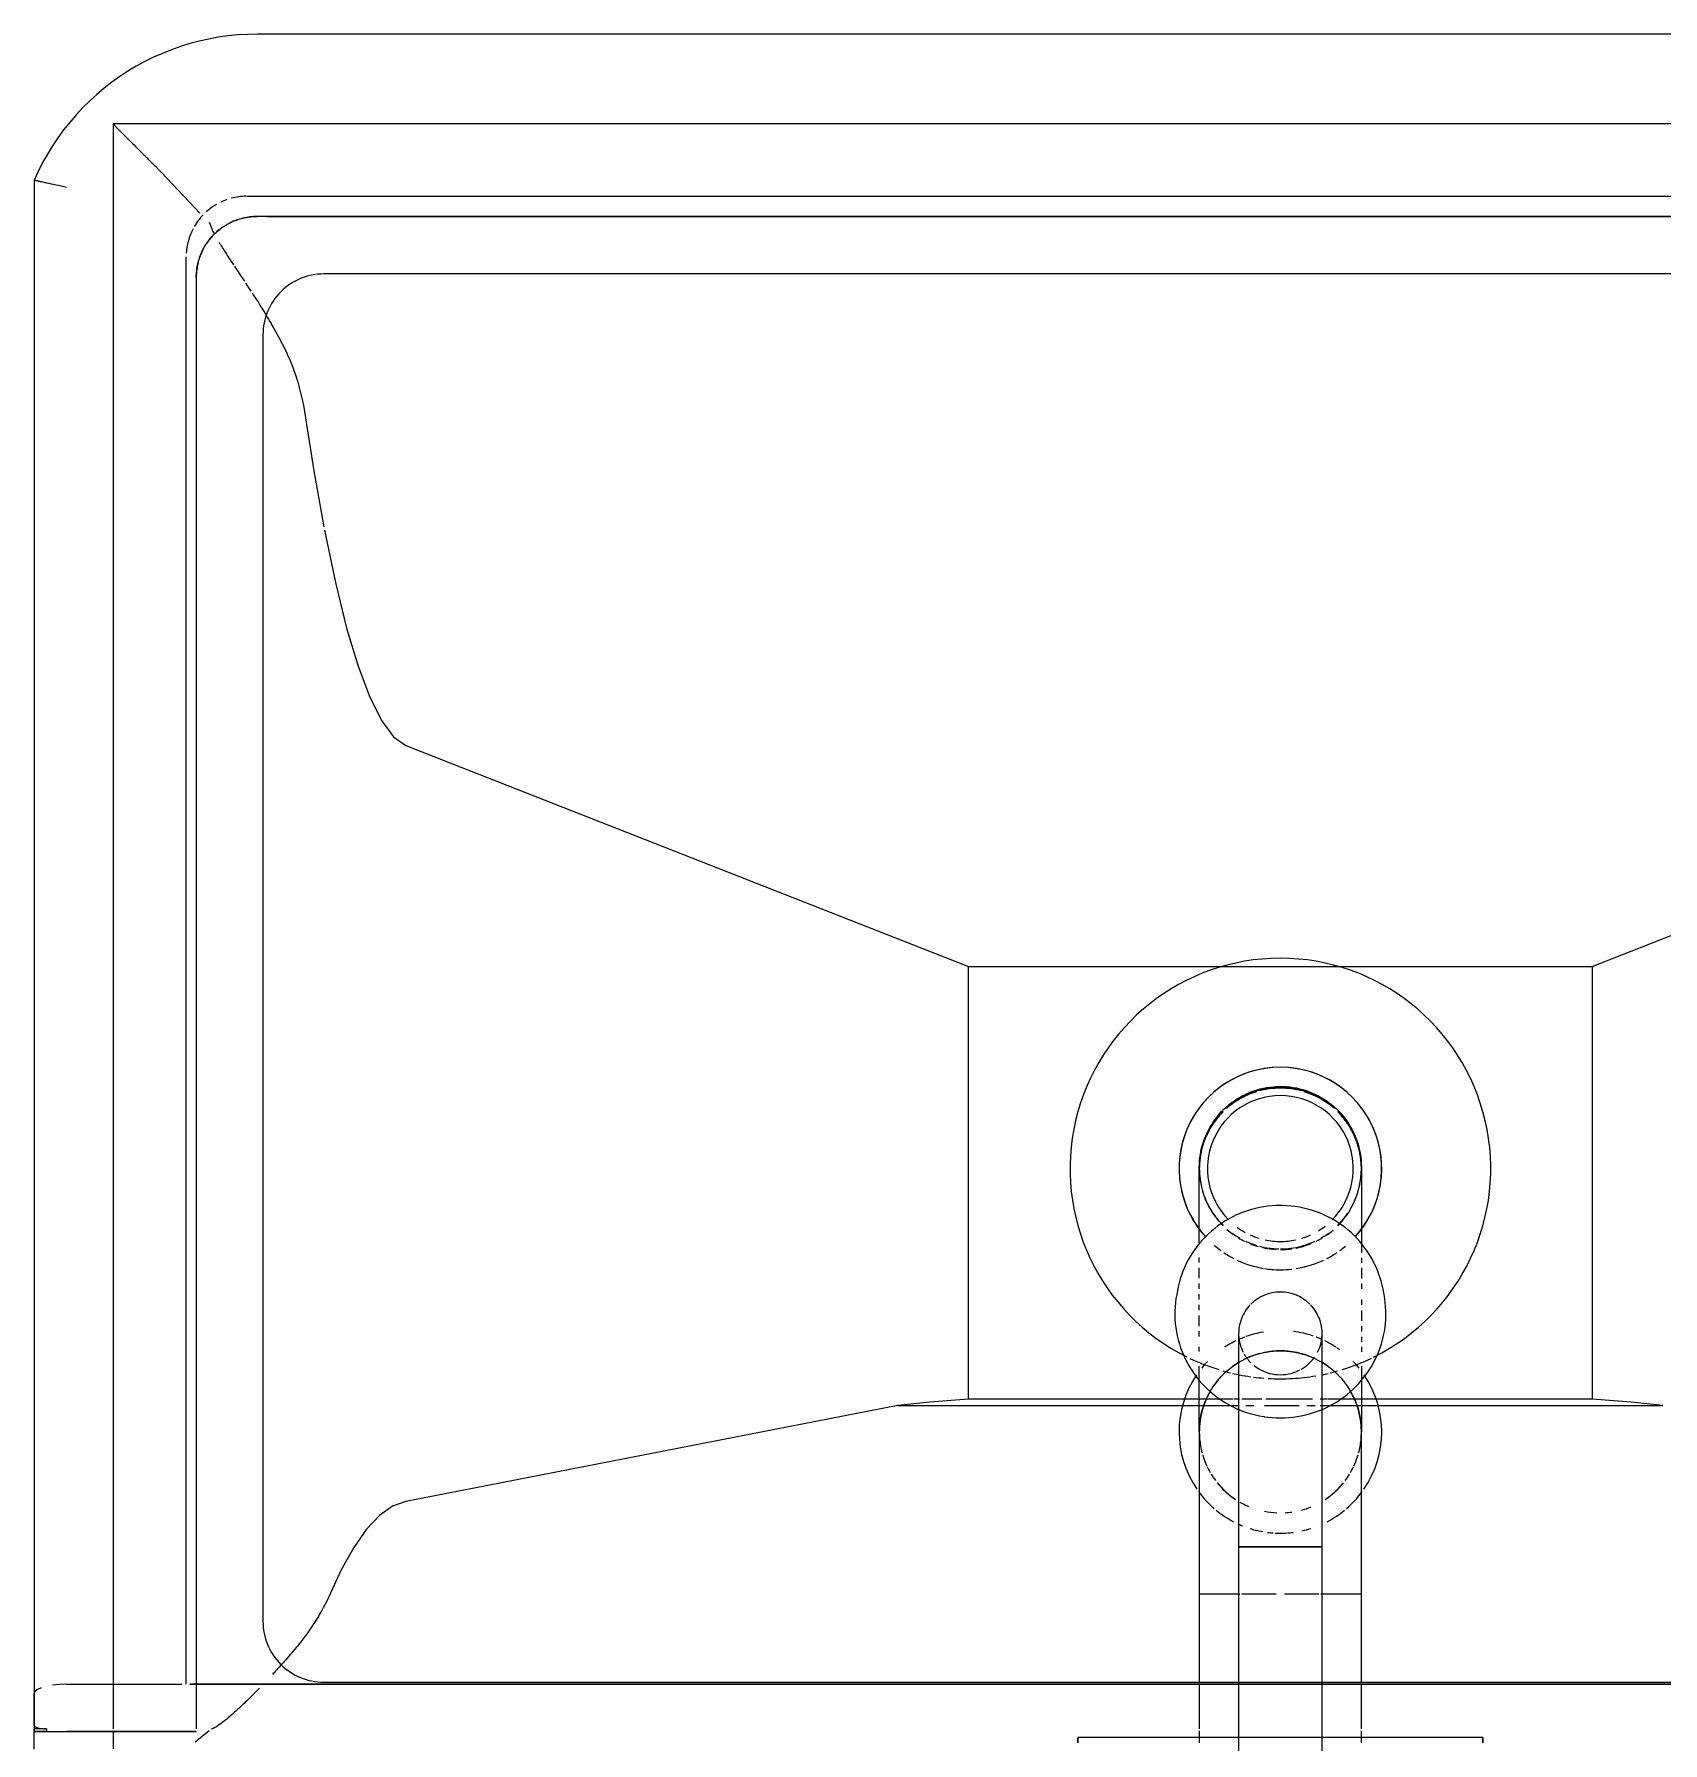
# Model space of a CAD drawing. Header units: millimetres. Extents: x -4000 to 187956, y -58990 to 162485.
# Drawn here: x 642.3 to 1044.2, y 15868.3 to 16290 of the extents above; entities that cross this region are included whole.
import ezdxf

# ---------------------------------------------------------------- set-up
doc = ezdxf.new("R2010")
doc.units = ezdxf.units.MM
doc.layers.add('P-SANR-FIXT', color=6, linetype='Continuous', lineweight=9)

# ---------------------------------------------------------------- blocks, each defined once
blk = doc.blocks.new('C2400 - C2400-V899-FFS - TANG 1')
at = {"layer": 'P-SANR-FIXT', "color": 250}
for p, q in [((-10.3, -16), (-10.3, -116.64)), ((-10.3, -16), (-10.3, -116.64)), ((-10.3, -16), (-10.3, -116.64)), ((-10.3, -16), (-10.3, -116.64)), ((10.3, -116.64), (10.3, -16)), ((10.3, -116.64), (10.3, -16)), ((10.3, -116.64), (10.3, -16)), ((10.3, -116.64), (10.3, -16)), ((307.5, -66.71), (307.5, -71.18)), ((304.5, -71.68), (307.5, -71.68)), ((307.5, -453.98), (307.5, -71.18)), ((307.5, -72.53), (307.5, -71.18)), ((307.5, -71.18), (307.5, -71.68)), ((267.5, -430), (267.5, -72.3)), ((-267.5, -82.69), (-8.92, -82.69)), ((-8.92, -82.69), (-267.5, -82.69)), ((-8.92, -83.22), (-236.05, -83.22)), ((8.92, -82.69), (267.55, -82.69)), ((267.55, -82.69), (8.92, -82.69)), ((236.05, -83.22), (8.92, -83.22)), ((251.05, -415.8), (251.05, -98.22)), ((0, -116.64), (-10.3, -116.64)), ((0, -116.64), (-10.3, -116.64)), ((0, -116.64), (-10.3, -116.64)), ((0, -116.64), (-10.3, -116.64)), ((10.3, -116.64), (0, -116.64)), ((10.3, -116.64), (0, -116.64)), ((10.3, -116.64), (0, -116.64)), ((10.3, -116.64), (0, -116.64)), ((-10.3, -166.44), (-10.3, -169.3)), ((-10.3, -166.44), (-10.3, -169.3)), ((-10.3, -166.44), (-10.3, -169.3)), ((-10.3, -166.44), (-10.3, -169.3)), ((10.3, -169.3), (10.3, -166.44)), ((10.3, -169.3), (10.3, -166.44)), ((10.3, -169.3), (10.3, -166.44)), ((10.3, -169.3), (10.3, -166.44)), ((-25.58, -178.94), (-25.34, -180.19)), ((25.34, -180.19), (25.58, -178.94)), ((-236.05, -430.8), (236.05, -430.8)), ((250, -445), (-250, -445)), ((250, -445), (252.5, -445)), ((250, -445), (252.5, -445)), ((-252.5, -490), (252.5, -490))]:
    blk.add_line(p, q, dxfattribs=at)
at = {"layer": 'P-SANR-FIXT', "color": 252}
for p, q in [((288.04, -68.25), (288.04, -66.76)), ((273, -71.08), (267.5, -71.08)), ((304.5, -71.08), (273, -71.08)), ((288.04, -71.08), (288.04, -68.35)), ((307.5, -71.08), (304.5, -71.08)), ((304.5, -71.08), (307.5, -71.08)), ((307.5, -71.08), (304.5, -71.08)), ((304.5, -71.68), (304.5, -71.08)), ((307.5, -71.68), (307.5, -71.08)), ((307.5, -72.53), (307.5, -80.43)), ((-20, -83.22), (-20, -105)), ((20, -105), (20, -83.22)), ((267.5, -430), (267.5, -82.69)), ((267.55, -82.69), (269.13, -82.69)), ((269.13, -82.69), (267.55, -82.69)), ((270, -82.69), (270, -435)), ((299.5, -82.69), (271.06, -82.69)), ((288.04, -467.83), (288.04, -82.69)), ((-10, -105), (-20, -105)), ((20, -105), (10, -105)), ((94.37, -151.53), (215.83, -127.85)), ((-11.88, -151.53), (-94.37, -151.53)), ((94.37, -151.53), (11.88, -151.53)), ((-76.92, -259.9), (-76.92, -153.09)), ((-76.92, -153.09), (-13.5, -153.09)), ((13.5, -153.09), (76.92, -153.09)), ((76.92, -153.09), (76.92, -259.9)), ((-20, -158.95), (-20, -157.87)), ((20, -157.9), (20, -158.98)), ((-76.92, -259.9), (-215.83, -314.46)), ((76.92, -259.9), (-76.92, -259.9)), ((215.83, -314.46), (76.92, -259.9)), ((-250, -445), (250, -445)), ((255, -450), (-255, -450)), ((-288.04, -467.83), (288.04, -467.83))]:
    blk.add_line(p, q, dxfattribs=at)
at = {"layer": 'P-SANR-FIXT', "color": 254}
for p, q in [((-50, -68.25), (-50, -69.54)), ((-20, -68.25), (-20, -69.54)), ((20, -69.54), (20, -68.25)), ((50, -69.48), (50, -68.25)), ((-8.92, -82.69), (8.92, -82.69)), ((8.92, -82.69), (-8.92, -82.69)), ((8.92, -83.22), (-8.92, -83.22)), ((-19.32, -105), (-20, -105)), ((-18.72, -105), (-19.62, -105)), ((-17.32, -105), (-18.69, -105)), ((-11.11, -105), (-18.48, -105)), ((-10.66, -105), (-17.11, -105)), ((17.11, -105), (10.66, -105)), ((18.48, -105), (11.11, -105)), ((18.69, -105), (17.32, -105)), ((19.62, -105), (18.72, -105)), ((20, -105), (19.32, -105)), ((-10.3, -116.64), (-8.92, -116.64)), ((-10.3, -116.64), (-8.92, -116.64)), ((-9.95, -116.64), (-10.3, -116.64)), ((-10.3, -116.64), (-8.92, -116.64)), ((-10.3, -116.64), (-8.92, -116.64)), ((-9.95, -116.64), (-10.3, -116.64)), ((-10.3, -116.64), (-8.92, -116.64)), ((-10.3, -116.64), (-8.92, -116.64)), ((-9.95, -116.64), (-10.3, -116.64)), ((-10.3, -116.64), (-8.92, -116.64)), ((-10.3, -116.64), (-8.92, -116.64)), ((-9.95, -116.64), (-10.3, -116.64)), ((-8.92, -116.64), (-9.95, -116.64)), ((-8.92, -116.64), (-9.95, -116.64)), ((-8.92, -116.64), (-9.95, -116.64)), ((-8.92, -116.64), (-9.95, -116.64)), ((-8.92, -116.64), (0, -116.64)), ((-8.92, -116.64), (0, -116.64)), ((-8.92, -116.64), (0, -116.64)), ((-8.92, -116.64), (0, -116.64)), ((0, -116.64), (8.92, -116.64)), ((0, -116.64), (8.92, -116.64)), ((0, -116.64), (8.92, -116.64)), ((0, -116.64), (8.92, -116.64)), ((8.92, -116.64), (10.3, -116.64)), ((8.92, -116.64), (10.3, -116.64)), ((9.95, -116.64), (8.92, -116.64)), ((8.92, -116.64), (10.3, -116.64)), ((8.92, -116.64), (10.3, -116.64)), ((9.95, -116.64), (8.92, -116.64)), ((8.92, -116.64), (10.3, -116.64)), ((8.92, -116.64), (10.3, -116.64)), ((9.95, -116.64), (8.92, -116.64)), ((8.92, -116.64), (10.3, -116.64)), ((8.92, -116.64), (10.3, -116.64)), ((9.95, -116.64), (8.92, -116.64)), ((-9.16, -150.09), (-10.13, -150.47)), ((-8.18, -149.75), (-9.16, -150.09)), ((-7.18, -149.44), (-8.18, -149.75)), ((-6.18, -149.18), (-7.18, -149.44)), ((-4.14, -148.77), (-5.16, -148.96)), ((-3.11, -148.63), (-4.14, -148.77)), ((-2.08, -148.53), (-3.11, -148.63)), ((-1.04, -148.47), (-2.08, -148.53)), ((0, -148.45), (-1.04, -148.47)), ((1, -148.47), (0, -148.45)), ((2.04, -148.53), (1, -148.47)), ((4.1, -148.77), (3.92, -148.74)), ((5.12, -148.95), (4.1, -148.77)), ((6.14, -149.17), (5.12, -148.95)), ((7.14, -149.43), (6.14, -149.17)), ((8.14, -149.73), (7.14, -149.43)), ((9.12, -150.07), (8.14, -149.73)), ((10.09, -150.45), (9.12, -150.07)), ((-16.38, -156.47), (-16.83, -155.81)), ((-11.43, -153.09), (-9.81, -153.09)), ((10.1, -153.09), (11.43, -153.09)), ((-20, -161.2), (-20, -160.06)), ((16.51, -156.29), (16.04, -156.94)), ((20, -160.09), (20, -161.23)), ((-20, -166), (-20, -164.76)), ((-20, -168.47), (-20, -167.24)), ((20, -164.8), (20, -166.03)), ((20, -168.54), (20, -169.82)), ((-20, -171.08), (-20, -169.79)), ((-20, -172.92), (-20, -172.38)), ((20, -171.11), (20, -172.39)), ((20, -172.41), (20, -172.92)), ((-20, -173.69), (-20, -172.92)), ((-20, -175), (-20, -173.69)), ((-20, -177.64), (-20, -176.32)), ((20, -172.92), (20, -173.72)), ((20, -175.04), (20, -176.36)), ((-20, -181.59), (-20, -180.28)), ((20, -177.68), (20, -179)), ((20, -180.31), (20, -181.62)), ((-20, -188), (-20, -186.74)), ((20, -186.78), (20, -188.03)), ((-20, -207.67), (-20, -207.14)), ((20, -207.15), (20, -207.69)), ((-19.83, -212.89), (-19.92, -212.09)), ((-16.83, -221.08), (-17.25, -220.4)), ((16.51, -221.57), (16.04, -222.22)), ((16.95, -220.9), (16.51, -221.57)), ((-13.19, -225.31), (-13.78, -224.78)), ((-12.58, -225.83), (-13.19, -225.31)), ((14.5, -224.06), (13.93, -224.63)), ((-8.52, -228.37), (-9.24, -228.02)), ((-7.79, -228.7), (-8.52, -228.37)), ((-7.05, -229), (-7.79, -228.7)), ((-6.29, -229.26), (-7.05, -229)), ((7.25, -228.92), (6.5, -229.19)), ((264.11, -443.08), (263.81, -442.33)), ((264.41, -443.54), (264.11, -443.08))]:
    blk.add_line(p, q, dxfattribs=at)
at = {"layer": 'P-SANR-FIXT', "color": 253}
for p, q in [((-50, -69.54), (-50, -68.25)), ((-50, -69.54), (-8.92, -69.54)), ((-20, -69.81), (-20, -71.18)), ((-20, -71.68), (-20, -82.69)), ((8.92, -69.54), (50, -69.54)), ((20, -71.18), (20, -69.62)), ((20, -82.69), (20, -71.68)), ((50, -68.25), (50, -69.48)), ((264.32, -71.18), (267.74, -68.44)), ((267.5, -71.08), (299.5, -71.08)), ((267.5, -82.11), (267.5, -71.68)), ((288.04, -82.48), (288.04, -71.68)), ((303.5, -71.08), (299.5, -71.08)), ((307.5, -71.08), (306.43, -71.08)), ((307.3, -80.93), (307.5, -80.43)), ((-10.54, -105), (-19.92, -105)), ((19.92, -105), (10.54, -105)), ((-9.82, -151.53), (-11.88, -151.53)), ((11.88, -151.53), (10.14, -151.53)), ((-13.5, -153.09), (-11.66, -153.09)), ((11.66, -153.09), (13.5, -153.09)), ((16.95, -155.62), (16.51, -156.29)), ((-20, -160.06), (-20, -158.95)), ((13.93, -159.35), (13.35, -159.89)), ((16.04, -156.94), (15.55, -157.58)), ((20, -158.98), (20, -160.09)), ((-10.62, -161.95), (-11.29, -161.51)), ((276.08, -455.86), (266.59, -445.84))]:
    blk.add_line(p, q, dxfattribs=at)
at = {"layer": 'P-SANR-FIXT', "color": 90}
for p, q in [((-8.92, -69.54), (8.92, -69.54)), ((-1.15, -105), (-9.51, -105)), ((-1.15, -105), (-9.51, -105)), ((-5.18, -105), (-8.97, -105)), ((-1.04, -105), (-8.97, -105)), ((-1.04, -105), (-5.18, -105)), ((5.18, -105), (1.04, -105)), ((8.97, -105), (1.04, -105)), ((9.51, -105), (1.15, -105)), ((9.51, -105), (1.15, -105)), ((8.97, -105), (5.18, -105)), ((-8.92, -116.64), (0, -116.64)), ((-7.28, -116.64), (-8.92, -116.64)), ((-8.92, -116.64), (0, -116.64)), ((-7.28, -116.64), (-8.92, -116.64)), ((-8.92, -116.64), (0, -116.64)), ((-7.28, -116.64), (-8.92, -116.64)), ((-8.92, -116.64), (0, -116.64)), ((-7.28, -116.64), (-8.92, -116.64)), ((-5.15, -116.64), (-7.28, -116.64)), ((-5.15, -116.64), (-7.28, -116.64)), ((-5.15, -116.64), (-7.28, -116.64)), ((-5.15, -116.64), (-7.28, -116.64)), ((-2.67, -116.64), (-5.15, -116.64)), ((-2.67, -116.64), (-5.15, -116.64)), ((-2.67, -116.64), (-5.15, -116.64)), ((-2.67, -116.64), (-5.15, -116.64)), ((0, -116.64), (-2.67, -116.64)), ((0, -116.64), (-2.67, -116.64)), ((0, -116.64), (-2.67, -116.64)), ((0, -116.64), (-2.67, -116.64)), ((0, -116.64), (8.92, -116.64)), ((2.67, -116.64), (0, -116.64)), ((0, -116.64), (8.92, -116.64)), ((2.67, -116.64), (0, -116.64)), ((0, -116.64), (8.92, -116.64)), ((2.67, -116.64), (0, -116.64)), ((0, -116.64), (8.92, -116.64)), ((2.67, -116.64), (0, -116.64)), ((5.15, -116.64), (2.67, -116.64)), ((5.15, -116.64), (2.67, -116.64)), ((5.15, -116.64), (2.67, -116.64)), ((5.15, -116.64), (2.67, -116.64)), ((7.28, -116.64), (5.15, -116.64)), ((7.28, -116.64), (5.15, -116.64)), ((7.28, -116.64), (5.15, -116.64)), ((7.28, -116.64), (5.15, -116.64)), ((8.92, -116.64), (7.28, -116.64)), ((8.92, -116.64), (7.28, -116.64)), ((8.92, -116.64), (7.28, -116.64)), ((8.92, -116.64), (7.28, -116.64)), ((-6.56, -151.53), (-8.56, -151.53)), ((-5.16, -148.96), (-6.18, -149.18)), ((3.92, -151.53), (-4.63, -151.53)), ((3.07, -148.63), (2.04, -148.53)), ((3.92, -148.74), (3.07, -148.63)), ((8.56, -151.53), (6.56, -151.53)), ((-7.95, -153.09), (3.58, -153.09)), ((4.57, -153.09), (9.5, -153.09)), ((-9.94, -162.36), (-10.62, -161.95)), ((-9.24, -162.74), (-9.94, -162.36)), ((-8.52, -163.1), (-9.24, -162.74)), ((-7.79, -163.42), (-8.52, -163.1)), ((-7.05, -163.72), (-7.79, -163.42)), ((-6.29, -163.98), (-7.05, -163.72)), ((-5.53, -164.22), (-6.29, -163.98)), ((-4.75, -164.43), (-5.53, -164.22)), ((-3.97, -164.6), (-4.75, -164.43)), ((4.96, -164.37), (4.18, -164.56)), ((5.73, -164.16), (4.96, -164.37)), ((6.5, -163.92), (5.73, -164.16)), ((7.25, -163.64), (6.5, -163.92)), ((7.99, -163.34), (7.25, -163.64)), ((8.71, -163), (7.99, -163.34)), ((9.43, -162.64), (8.71, -163)), ((10.12, -162.25), (9.43, -162.64)), ((-3.19, -164.74), (-3.97, -164.6)), ((-2.39, -164.86), (-3.19, -164.74)), ((-1.6, -164.94), (-2.39, -164.86)), ((-0.8, -164.98), (-1.6, -164.94)), ((0, -165), (-0.8, -164.98)), ((0.22, -165), (0, -165)), ((1.02, -164.97), (0.22, -165)), ((1.81, -164.92), (1.02, -164.97)), ((2.61, -164.83), (1.81, -164.92)), ((3.4, -164.71), (2.61, -164.83)), ((3.92, -164.61), (3.4, -164.71)), ((4.18, -164.56), (3.92, -164.61))]:
    blk.add_line(p, q, dxfattribs=at)
at = {"layer": 'P-SANR-FIXT', "color": 253, "flags": 128}
for points in [[(263.2, -71.89), (263.57, -71.74), (263.81, -71.59)], [(-20, -157.87), (-20, -156.82), (-20, -155.8), (-20, -154.81), (-20, -154.67)], [(20, -154.67), (20, -154.84), (20, -155.82), (20, -156.84), (20, -157.9)], [(-12.58, -160.55), (-13.19, -160.04), (-13.78, -159.5), (-14.35, -158.93), (-14.89, -158.35), (-15.41, -157.74), (-15.91, -157.12), (-16.38, -156.47)], [(11.47, -161.38), (10.81, -161.83), (10.12, -162.25)], [(-20, -197.27), (-20, -196.21), (-20, -195.11), (-20, -193.99), (-20, -192.84), (-20, -191.66), (-20, -190.46), (-20, -189.24)], [(20, -191.69), (20, -192.87), (20, -194.02), (20, -195.14), (20, -196.24), (20, -197.3)]]:
    blk.add_lwpolyline(points, dxfattribs=at)
at = {"layer": 'P-SANR-FIXT', "color": 250, "flags": 128}
for points in [[(307.5, -72.53), (307.42, -72.34), (307.2, -72.16), (306.85, -72), (306.37, -71.87), (305.8, -71.77), (305.17, -71.7), (304.5, -71.68)], [(-10.3, -116.64), (-10.3, -118.65), (-10.3, -120.66), (-10.3, -122.66), (-10.3, -124.66), (-10.3, -126.63), (-10.3, -128.6), (-10.3, -130.54), (-10.3, -132.46), (-10.3, -134.36), (-10.3, -136.23), (-10.3, -138.07), (-10.3, -139.87), (-10.3, -141.64), (-10.3, -143.36), (-10.3, -145.04), (-10.3, -146.68), (-10.3, -148.27), (-10.3, -149.81), (-10.3, -151.29), (-10.3, -152.73), (-10.3, -154.1), (-10.3, -155.41), (-10.3, -156.66), (-10.3, -157.85), (-10.3, -158.97), (-10.3, -160.02), (-10.3, -161), (-10.3, -161.92), (-10.3, -162.76), (-10.3, -163.52), (-10.3, -164.22), (-10.3, -164.83), (-10.3, -165.37), (-10.3, -165.83), (-10.3, -166.21), (-10.3, -166.44)], [(-10.3, -116.64), (-10.3, -118.65), (-10.3, -120.66), (-10.3, -122.66), (-10.3, -124.66), (-10.3, -126.63), (-10.3, -128.6), (-10.3, -130.54), (-10.3, -132.46), (-10.3, -134.36), (-10.3, -136.23), (-10.3, -138.07), (-10.3, -139.87), (-10.3, -141.64), (-10.3, -143.36), (-10.3, -145.04), (-10.3, -146.68), (-10.3, -148.27), (-10.3, -149.81), (-10.3, -151.29), (-10.3, -152.73), (-10.3, -154.1), (-10.3, -155.41), (-10.3, -156.66), (-10.3, -157.85), (-10.3, -158.97), (-10.3, -160.02), (-10.3, -161), (-10.3, -161.92), (-10.3, -162.76), (-10.3, -163.52), (-10.3, -164.22), (-10.3, -164.83), (-10.3, -165.37), (-10.3, -165.83), (-10.3, -166.21), (-10.3, -166.44)], [(-10.3, -116.64), (-10.3, -118.65), (-10.3, -120.66), (-10.3, -122.66), (-10.3, -124.66), (-10.3, -126.63), (-10.3, -128.6), (-10.3, -130.54), (-10.3, -132.46), (-10.3, -134.36), (-10.3, -136.23), (-10.3, -138.07), (-10.3, -139.87), (-10.3, -141.64), (-10.3, -143.36), (-10.3, -145.04), (-10.3, -146.68), (-10.3, -148.27), (-10.3, -149.81), (-10.3, -151.29), (-10.3, -152.73), (-10.3, -154.1), (-10.3, -155.41), (-10.3, -156.66), (-10.3, -157.85), (-10.3, -158.97), (-10.3, -160.02), (-10.3, -161), (-10.3, -161.92), (-10.3, -162.76), (-10.3, -163.52), (-10.3, -164.22), (-10.3, -164.83), (-10.3, -165.37), (-10.3, -165.83), (-10.3, -166.21), (-10.3, -166.44)], [(-10.3, -116.64), (-10.3, -118.65), (-10.3, -120.66), (-10.3, -122.66), (-10.3, -124.66), (-10.3, -126.63), (-10.3, -128.6), (-10.3, -130.54), (-10.3, -132.46), (-10.3, -134.36), (-10.3, -136.23), (-10.3, -138.07), (-10.3, -139.87), (-10.3, -141.64), (-10.3, -143.36), (-10.3, -145.04), (-10.3, -146.68), (-10.3, -148.27), (-10.3, -149.81), (-10.3, -151.29), (-10.3, -152.73), (-10.3, -154.1), (-10.3, -155.41), (-10.3, -156.66), (-10.3, -157.85), (-10.3, -158.97), (-10.3, -160.02), (-10.3, -161), (-10.3, -161.92), (-10.3, -162.76), (-10.3, -163.52), (-10.3, -164.22), (-10.3, -164.83), (-10.3, -165.37), (-10.3, -165.83), (-10.3, -166.21), (-10.3, -166.44)], [(10.3, -166.44), (10.3, -166.11), (10.3, -165.71), (10.3, -165.23), (10.3, -164.67), (10.3, -164.03), (10.3, -163.32), (10.3, -162.54), (10.3, -161.68), (10.3, -160.74), (10.3, -159.74), (10.3, -158.67), (10.3, -157.53), (10.3, -156.33), (10.3, -155.06), (10.3, -153.73), (10.3, -152.34), (10.3, -150.9), (10.3, -149.4), (10.3, -147.84), (10.3, -146.24), (10.3, -144.59), (10.3, -142.9), (10.3, -141.16), (10.3, -139.38), (10.3, -137.57), (10.3, -135.73), (10.3, -133.85), (10.3, -131.94), (10.3, -130.02), (10.3, -128.07), (10.3, -126.1), (10.3, -124.12), (10.3, -122.12), (10.3, -120.12), (10.3, -118.11), (10.3, -116.64)], [(10.3, -166.44), (10.3, -166.11), (10.3, -165.71), (10.3, -165.23), (10.3, -164.67), (10.3, -164.03), (10.3, -163.32), (10.3, -162.54), (10.3, -161.68), (10.3, -160.74), (10.3, -159.74), (10.3, -158.67), (10.3, -157.53), (10.3, -156.33), (10.3, -155.06), (10.3, -153.73), (10.3, -152.34), (10.3, -150.9), (10.3, -149.4), (10.3, -147.84), (10.3, -146.24), (10.3, -144.59), (10.3, -142.9), (10.3, -141.16), (10.3, -139.38), (10.3, -137.57), (10.3, -135.73), (10.3, -133.85), (10.3, -131.94), (10.3, -130.02), (10.3, -128.07), (10.3, -126.1), (10.3, -124.12), (10.3, -122.12), (10.3, -120.12), (10.3, -118.11), (10.3, -116.64)], [(10.3, -166.44), (10.3, -166.11), (10.3, -165.71), (10.3, -165.23), (10.3, -164.67), (10.3, -164.03), (10.3, -163.32), (10.3, -162.54), (10.3, -161.68), (10.3, -160.74), (10.3, -159.74), (10.3, -158.67), (10.3, -157.53), (10.3, -156.33), (10.3, -155.06), (10.3, -153.73), (10.3, -152.34), (10.3, -150.9), (10.3, -149.4), (10.3, -147.84), (10.3, -146.24), (10.3, -144.59), (10.3, -142.9), (10.3, -141.16), (10.3, -139.38), (10.3, -137.57), (10.3, -135.73), (10.3, -133.85), (10.3, -131.94), (10.3, -130.02), (10.3, -128.07), (10.3, -126.1), (10.3, -124.12), (10.3, -122.12), (10.3, -120.12), (10.3, -118.11), (10.3, -116.64)], [(10.3, -166.44), (10.3, -166.11), (10.3, -165.71), (10.3, -165.23), (10.3, -164.67), (10.3, -164.03), (10.3, -163.32), (10.3, -162.54), (10.3, -161.68), (10.3, -160.74), (10.3, -159.74), (10.3, -158.67), (10.3, -157.53), (10.3, -156.33), (10.3, -155.06), (10.3, -153.73), (10.3, -152.34), (10.3, -150.9), (10.3, -149.4), (10.3, -147.84), (10.3, -146.24), (10.3, -144.59), (10.3, -142.9), (10.3, -141.16), (10.3, -139.38), (10.3, -137.57), (10.3, -135.73), (10.3, -133.85), (10.3, -131.94), (10.3, -130.02), (10.3, -128.07), (10.3, -126.1), (10.3, -124.12), (10.3, -122.12), (10.3, -120.12), (10.3, -118.11), (10.3, -116.64)], [(-10.13, -150.47), (-11.08, -150.89), (-12.01, -151.34), (-12.92, -151.83), (-13.82, -152.36), (-14.69, -152.92), (-15.53, -153.52), (-16.36, -154.15), (-17.15, -154.81), (-17.92, -155.5), (-18.66, -156.22), (-19.38, -156.97), (-20.06, -157.75), (-20.7, -158.56), (-21.32, -159.39), (-21.9, -160.24), (-22.45, -161.12), (-22.96, -162.01), (-23.43, -162.93), (-23.87, -163.86), (-24.27, -164.81), (-24.62, -165.78), (-24.94, -166.76), (-25.22, -167.75), (-25.46, -168.75), (-25.66, -169.76), (-25.82, -170.78), (-25.93, -171.8), (-26.01, -172.83), (-26.04, -173.86), (-26.03, -174.89), (-25.98, -175.92), (-25.89, -176.94), (-25.75, -177.96), (-25.58, -178.94)], [(25.58, -178.94), (25.76, -177.92), (25.89, -176.9), (25.98, -175.88), (26.03, -174.85), (26.04, -173.82), (26, -172.79), (25.93, -171.76), (25.81, -170.74), (25.65, -169.72), (25.45, -168.71), (25.21, -167.71), (24.93, -166.72), (24.61, -165.74), (24.25, -164.78), (23.85, -163.82), (23.41, -162.89), (22.94, -161.98), (22.43, -161.08), (21.88, -160.2), (21.3, -159.35), (20.68, -158.52), (20.03, -157.72), (19.35, -156.94), (18.63, -156.19), (17.89, -155.47), (17.12, -154.78), (16.32, -154.12), (15.5, -153.49), (14.65, -152.9), (13.78, -152.34), (12.89, -151.81), (11.97, -151.32), (11.04, -150.87), (10.09, -150.45)], [(-25.34, -180.19), (-25.13, -181.18), (-24.88, -182.17), (-24.58, -183.15), (-24.25, -184.11), (-23.88, -185.06), (-23.47, -186), (-23.02, -186.91), (-22.54, -187.81), (-22.02, -188.69), (-21.46, -189.55), (-20.87, -190.38), (-20.25, -191.2), (-19.59, -191.98), (-18.91, -192.74), (-18.19, -193.47), (-17.44, -194.18), (-16.67, -194.85), (-15.87, -195.49), (-15.04, -196.1), (-14.19, -196.68), (-13.32, -197.22), (-12.43, -197.73), (-11.52, -198.2), (-10.58, -198.63), (-9.64, -199.03), (-8.67, -199.39), (-7.69, -199.71), (-6.7, -200), (-5.7, -200.24), (-4.69, -200.45), (-3.68, -200.61), (-2.65, -200.74), (-1.63, -200.82), (-0.6, -200.87), (0, -200.87)], [(0, -200.87), (1.03, -200.85), (2.06, -200.79), (3.08, -200.69), (4.1, -200.55), (5.12, -200.37), (6.12, -200.14), (7.12, -199.88), (8.11, -199.58), (9.08, -199.24), (10.04, -198.87), (10.98, -198.45), (11.9, -198), (12.81, -197.52), (13.69, -196.99), (14.55, -196.44), (15.39, -195.85), (16.21, -195.22), (17, -194.57), (17.76, -193.88), (18.49, -193.17), (19.2, -192.43), (19.87, -191.65), (20.51, -190.86), (21.12, -190.04), (21.7, -189.19), (22.24, -188.32), (22.74, -187.44), (23.21, -186.53), (23.64, -185.61), (24.04, -184.66), (24.39, -183.71), (24.71, -182.74), (24.99, -181.76), (25.22, -180.77), (25.34, -180.19)], [(252.5, -490), (254.9, -489.95), (257.29, -489.81), (259.68, -489.57), (262.06, -489.23), (264.42, -488.8), (266.76, -488.28), (269.08, -487.66), (271.37, -486.95), (273.64, -486.15), (275.87, -485.26), (278.06, -484.29), (280.21, -483.22), (282.31, -482.07), (284.37, -480.84), (286.38, -479.52), (288.33, -478.13), (290.23, -476.65), (292.06, -475.11), (293.84, -473.49), (295.54, -471.8), (297.18, -470.05), (298.74, -468.23), (300.24, -466.35), (301.65, -464.41), (302.99, -462.42), (304.24, -460.37), (305.42, -458.28), (306.51, -456.14), (307.5, -453.98)]]:
    blk.add_lwpolyline(points, dxfattribs=at)
at = {"layer": 'P-SANR-FIXT', "color": 252, "flags": 128}
for points in [[(299.5, -82.69), (301.28, -82.63), (302.97, -82.46)], [(305.75, -81.84), (306.71, -81.41), (307.3, -80.93)], [(-20, -105), (-20, -106.6), (-20, -108.2), (-20, -109.79), (-20, -111.37), (-20, -112.95), (-20, -114.51), (-20, -116.05), (-20, -117.58), (-20, -119.09), (-20, -120.58), (-20, -122.04), (-20, -123.47), (-20, -124.88), (-20, -126.25), (-20, -127.59), (-20, -128.89), (-20, -130.15), (-20, -131.38), (-20, -132.56), (-20, -133.69), (-20, -134.79), (-20, -135.06)], [(20, -135.06), (20, -133.98), (20, -132.85), (20, -131.68), (20, -130.47), (20, -129.22), (20, -127.93), (20, -126.6), (20, -125.23), (20, -123.84), (20, -122.41), (20, -120.96), (20, -119.48), (20, -117.97), (20, -116.45), (20, -114.91), (20, -113.35), (20, -111.78), (20, -110.2), (20, -108.61), (20, -107.01), (20, -105.41), (20, -105)], [(215.83, -127.85), (219.08, -126.66), (222.32, -124.36), (225.51, -120.95), (228.66, -116.47), (231.75, -110.91), (234.76, -104.31)], [(-20, -135.06), (-20, -136.09), (-20, -137.07), (-20, -138), (-20, -138.88), (-20, -139.7), (-20, -140.47), (-20, -141.18), (-20, -141.84), (-20, -142.43), (-20, -142.96), (-20, -143.44), (-20, -143.85), (-20, -144.2), (-20, -144.49), (-20, -144.71), (-20, -144.87), (-20, -144.97), (-20, -145)], [(20, -145), (20, -144.97), (20, -144.87), (20, -144.71), (20, -144.49), (20, -144.2), (20, -143.85), (20, -143.44), (20, -142.97), (20, -142.44), (20, -141.84), (20, -141.19), (20, -140.48), (20, -139.71), (20, -138.89), (20, -138.01), (20, -137.08), (20, -136.1), (20, -135.07), (20, -135.06)], [(-16.83, -155.81), (-17.25, -155.12), (-17.64, -154.43), (-18, -153.71), (-18.34, -152.99), (-18.64, -152.25), (-18.92, -151.5), (-19.16, -150.73), (-19.37, -149.96), (-19.56, -149.18), (-19.71, -148.4), (-19.83, -147.61), (-19.92, -146.81), (-19.97, -146.02), (-20, -145.22), (-20, -145)], [(-20, -152.11), (-20, -151.35), (-20, -150.63), (-20, -149.95), (-20, -149.31), (-20, -148.71), (-20, -148.15), (-20, -147.64), (-20, -147.17), (-20, -146.74), (-20, -146.36), (-20, -146.03), (-20, -145.74), (-20, -145.5), (-20, -145.3), (-20, -145.16), (-20, -145.06), (-20, -145.01), (-20, -145)], [(20, -145), (19.98, -145.8), (19.94, -146.6), (19.86, -147.39), (19.74, -148.19), (19.6, -148.97), (19.43, -149.75), (19.22, -150.53), (18.98, -151.29), (18.72, -152.05), (18.42, -152.79), (18.1, -153.52), (17.74, -154.24), (17.36, -154.94), (16.95, -155.62)], [(20, -145), (20, -145.03), (20, -145.11), (20, -145.24), (20, -145.41), (20, -145.63), (20, -145.9), (20, -146.22), (20, -146.58), (20, -146.99), (20, -147.44), (20, -147.93), (20, -148.47), (20, -149.06), (20, -149.68), (20, -150.34), (20, -151.05), (20, -151.79), (20, -152.11)], [(-94.37, -151.53), (-86.53, -152.32), (-76.92, -153.09)], [(76.92, -153.09), (86.53, -152.32), (94.37, -151.53)], [(-20, -154.67), (-20, -153.86), (-20, -152.95), (-20, -152.11)], [(20, -152.11), (20, -152.98), (20, -153.89), (20, -154.67)], [(235.9, -367.57), (233.18, -354.63), (230.4, -343.42), (227.56, -333.98), (224.68, -326.34), (221.75, -320.53), (218.8, -316.56), (215.83, -314.46)], [(241.08, -398.43), (238.53, -382.19), (236.05, -368.37)]]:
    blk.add_lwpolyline(points, dxfattribs=at)
at = {"layer": 'P-SANR-FIXT', "color": 254, "flags": 128}
for points in [[(13.35, -159.89), (12.74, -160.41), (12.12, -160.91), (11.47, -161.38)], [(15.55, -157.58), (15.04, -158.19), (14.5, -158.78), (13.93, -159.35)], [(-11.29, -161.51), (-11.94, -161.04), (-12.58, -160.55)], [(-20, -185.47), (-20, -184.19), (-20, -182.89)], [(20, -182.93), (20, -184.22), (20, -185.51)], [(-20, -207.14), (-20, -206.55), (-20, -205.92), (-20, -205.24), (-20, -204.52), (-20, -203.75), (-20, -202.94), (-20, -202.09), (-20, -201.2), (-20, -200.27), (-20, -199.31), (-20, -198.31), (-20, -197.27)], [(20, -197.3), (20, -198.33), (20, -199.33), (20, -200.3), (20, -201.22), (20, -202.11), (20, -202.96), (20, -203.77), (20, -204.54), (20, -205.26), (20, -205.94), (20, -206.57), (20, -207.15)], [(-20, -210.28), (-20, -210.25), (-20, -210.17), (-20, -210.04), (-20, -209.86), (-20, -209.62), (-20, -209.33), (-20, -208.99), (-20, -208.6), (-20, -208.16), (-20, -207.67)], [(-20, -210), (-20, -210.14), (-20, -210.24), (-20, -210.28)], [(-19.92, -212.09), (-19.97, -211.29), (-20, -210.49), (-20, -210.28)], [(20, -210.28), (19.98, -211.08), (19.94, -211.88), (19.86, -212.67), (19.74, -213.47), (19.6, -214.25), (19.43, -215.03), (19.22, -215.81), (18.98, -216.57), (18.72, -217.32), (18.42, -218.07), (18.1, -218.8), (17.74, -219.51), (17.36, -220.22), (16.95, -220.9)], [(20, -207.69), (20, -208.18), (20, -208.61)], [(20, -208.61), (20, -209), (20, -209.34), (20, -209.63), (20, -209.86), (20, -210.05), (20, -210.18), (20, -210.25), (20, -210.28)], [(20, -210.28), (20, -210.25), (20, -210.17), (20, -210.04), (20, -210)], [(-17.25, -220.4), (-17.64, -219.71), (-18, -218.99), (-18.34, -218.27), (-18.64, -217.53), (-18.92, -216.77), (-19.16, -216.01), (-19.37, -215.24), (-19.56, -214.46), (-19.71, -213.68), (-19.83, -212.89)], [(-14.89, -223.63), (-15.41, -223.02), (-15.91, -222.4), (-16.38, -221.75), (-16.83, -221.08)], [(16.04, -222.22), (15.55, -222.85), (15.04, -223.47), (14.5, -224.06)], [(-13.78, -224.78), (-14.35, -224.21), (-14.89, -223.63)], [(-9.24, -228.02), (-9.94, -227.64), (-10.62, -227.22), (-11.29, -226.79), (-11.94, -226.32), (-12.58, -225.83)], [(13.93, -224.63), (13.35, -225.17), (12.74, -225.69), (12.12, -226.19), (11.47, -226.66), (10.81, -227.11), (10.12, -227.53), (9.43, -227.92), (8.71, -228.28), (7.99, -228.61), (7.25, -228.92)], [(0, -230.28), (-0.8, -230.26), (-1.6, -230.21), (-2.39, -230.13), (-3.19, -230.02), (-3.97, -229.88), (-4.75, -229.71), (-5.53, -229.5), (-6.29, -229.26)], [(6.5, -229.19), (5.73, -229.44), (4.96, -229.65), (4.18, -229.84), (3.4, -229.99), (2.61, -230.11), (1.81, -230.2), (1.02, -230.25), (0.22, -230.28), (0, -230.28)]]:
    blk.add_lwpolyline(points, dxfattribs=at)
at = {"layer": 'P-SANR-FIXT', "color": 250}
for centre, start, end in [((236.05, -98.22), 360, 90), ((236.05, -415.8), 270, 0), ((252.5, -430), 345.8527, 360), ((252.5, -430), 317.4665, 326.2189), ((252.5, -430), 331.6801, 341.2236), ((252.5, -430), 303.1568, 311.7801), ((252.5, -430), 270, 283.5769), ((252.5, -430), 288.4955, 297.5773)]:
    blk.add_arc(centre, 15, start, end, dxfattribs=at)
at = {"layer": 'P-SANR-FIXT', "color": 90}
for centre, radius, start, end in [((0, -145), 25, 102.4772, 107.4524), ((0, -145), 25, 102.4772, 107.4524), ((0, -145), 25, 94.0109, 97.2165), ((0, -145), 25, 94.0109, 97.2165), ((0, -145), 25, 90, 93.6962), ((0, -145), 25, 90, 93.6962), ((0, -145), 25, 87.022, 90), ((0, -145), 25, 87.022, 90), ((0, -145), 25, 82.7835, 85.9891), ((0, -145), 25, 82.7835, 85.9891), ((0, -145), 25, 75.9031, 80.0156), ((0, -145), 25, 75.9031, 80.0156), ((0, -145), 25, 72.7233, 75.8199), ((0, -145), 25, 72.7233, 75.8199), ((0, -145), 25, 65.1821, 68.0443), ((0, -145), 25, 65.1821, 68.0443), ((0, -210), 51.91, 93.3247, 99.6877), ((0, -210), 51.91, 90, 93.3247), ((0, -210), 51.91, 86.6753, 90), ((0, -210), 51.91, 82.6506, 85.5254), ((0, -210), 51.91, 78.809, 81.895), ((0, -145), 25, 246.2861, 249.4018), ((0, -145), 25, 246.2861, 249.4018), ((0, -145), 25, 251.1255, 262.6075), ((0, -145), 25, 251.1255, 262.6075), ((0, -145), 25, 279.6022, 289.9054), ((0, -145), 25, 279.6022, 289.9054), ((0, -145), 25, 290.5982, 293.7139), ((0, -145), 25, 290.5982, 293.7139), ((0, -210), 20, 116.324, 121.0859), ((0, -210), 20, 101.2505, 105.9125), ((0, -210), 20, 91.8947, 96.4885), ((0, -210), 20, 77.5284, 80.936), ((0, -210), 20, 77.5284, 80.936), ((0, -210), 20, 67.769, 72.9479), ((0, -210), 20, 58.9141, 63.676)]:
    blk.add_arc(centre, radius, start, end, dxfattribs=at)
at = {"layer": 'P-SANR-FIXT', "color": 254}
for centre, radius, start, end in [((0, -145), 25, 130.835, 143.852), ((0, -145), 25, 117.4814, 129.393), ((0, -145), 25, 50.607, 62.5186), ((0, -145), 25, 36.148, 49.165), ((0, -145), 25, 219.0547, 224.1439), ((0, -145), 25, 315.8568, 320.9453), ((0, -210), 51.91, 64.5985, 65.9568), ((0, -145), 25, 234, 236.2076), ((0, -145), 25, 234, 236.2076), ((0, -145), 25, 236.7689, 243.9768), ((0, -145), 25, 296.0232, 303.2311), ((0, -210), 25, 98.9536, 115.4362), ((0, -210), 25, 98.9536, 115.4362), ((0, -210), 25, 90, 96.4625), ((0, -210), 25, 90, 96.4625), ((0, -210), 25, 85.1808, 90), ((0, -210), 25, 85.1808, 90), ((0, -210), 25, 81.0464, 85.1808), ((0, -210), 25, 64.5638, 80.3978), ((0, -210), 25, 64.5638, 80.3978), ((0, -210), 25, 126, 130.0473), ((0, -210), 25, 126, 130.0473), ((0, -210), 25, 117.2993, 123.9447), ((0, -210), 25, 117.2993, 123.9447), ((0, -210), 25, 56.0553, 62.7007), ((0, -210), 25, 56.0553, 62.7007), ((0, -210), 25, 49.2578, 54), ((0, -210), 25, 49.2578, 54), ((0, -210), 25, 137.6114, 198), ((0, -210), 20, 124.5138, 130.6134), ((0, -210), 20, 116.324, 121.0859), ((0, -210), 20, 101.2505, 112.231), ((0, -210), 18, 107.1478, 114.4108), ((0, -210), 18, 107.1478, 114.4108), ((0, -210), 18, 90, 102.0961), ((0, -210), 18, 90, 102.0961), ((0, -210), 20, 90, 98.1307), ((0, -210), 18, 77.9039, 90), ((0, -210), 18, 77.9039, 90), ((0, -210), 20, 81.8693, 86.2725), ((0, -210), 18, 65.5892, 72.8522), ((0, -210), 18, 65.5892, 72.8522), ((0, -210), 20, 67.769, 74.0875), ((0, -210), 20, 58.9141, 63.676), ((0, -210), 20, 48.6808, 54.234), ((0, -210), 25, 342, 42.6685), ((0, -210), 20, 143.0466, 174.5229), ((0, -210), 20, 143.0466, 174.5229), ((0, -210), 18, 135.353, 270), ((0, -210), 20, 135, 141.8507), ((0, -210), 20, 136.0833, 140.8051), ((0, -210), 18, 121.4549, 127.8332), ((0, -210), 18, 121.4549, 127.8332), ((0, -210), 18, 270, 44.647), ((0, -210), 18, 53.6458, 61.2823), ((0, -210), 18, 53.6458, 61.2823), ((0, -210), 20, 38.1493, 45), ((0, -210), 20, 39.1949, 44.6199), ((0, -210), 20, 13.2707, 36.9534), ((0, -210), 20, 5.4771, 36.9534), ((0, -210), 20, 178.1702, 180), ((0, -210), 20, 178.1702, 216.9534), ((0, -210), 20, 180, 185.2351), ((0, -210), 20, 323.0466, 1.8298), ((0, -210), 20, 5.4771, 9.6164), ((0, -210), 20, 354.7649, 0), ((0, -210), 20, 0, 1.8298), ((0, -210), 20, 185.4771, 190.8071), ((0, -210), 20, 193.2707, 216.9534), ((0, -210), 20, 323.0466, 354.5229), ((0, -210), 25, 198, 270), ((0, -210), 25, 270, 342), ((0, -210), 20, 218.1493, 224.6199), ((0, -210), 20, 218.1493, 225), ((0, -210), 20, 315, 321.8507), ((0, -210), 20, 315.3801, 321.8507), ((0, -210), 20, 227.9942, 238.7073), ((0, -210), 20, 227.9942, 270), ((0, -210), 20, 239.6719, 266.3813), ((0, -210), 20, 270, 312.0058), ((0, -210), 20, 273.6187, 301.2927), ((0, -210), 20, 303.9357, 312.0058)]:
    blk.add_arc(centre, radius, start, end, dxfattribs=at)
at = {"layer": 'P-SANR-FIXT', "color": 253}
for centre, radius, start, end in [((0, -145), 25, 130.835, 143.852), ((0, -145), 25, 117.4814, 129.393), ((0, -145), 25, 50.607, 62.5186), ((0, -145), 25, 36.148, 49.165), ((0, -145), 25, 145.5392, 214.1926), ((0, -145), 25, 325.7453, 34.4608), ((0, -210), 51.91, 103.7032, 105.7472), ((0, -210), 51.91, 74.0992, 76.297), ((0, -210), 51.91, 107.0365, 115.7143), ((0, -145), 25, 219.0547, 224.1439), ((0, -210), 51.91, 66.044, 72.9631), ((0, -145), 25, 315.8568, 320.9453), ((0, -145), 25, 236.7689, 243.9768), ((0, -145), 25, 296.0232, 303.2311), ((0, -210), 25, 81.0464, 85.1808), ((0, -210), 25, 137.6114, 270), ((0, -210), 25, 270, 42.6685), ((0, -210), 18, 135.353, 270), ((0, -210), 18, 270, 44.647)]:
    blk.add_arc(centre, radius, start, end, dxfattribs=at)
at = {"layer": 'P-SANR-FIXT', "color": 252}
for centre, radius, start, end in [((0, -145), 25, 145.5392, 214.1926), ((0, -145), 25, 325.7453, 34.4608), ((0, -210), 51.91, 101.4291, 103.1436), ((0, -210), 51.91, 76.8564, 78.809), ((0, -210), 51.91, 116.3079, 270), ((0, -210), 51.91, 270, 63.5549), ((255, -435), 15, 345, 356.2652), ((255, -435), 15, 316.2007, 330), ((255, -435), 15, 332.3356, 344.4365), ((255, -435), 15, 300, 311.9681), ((255, -435), 15, 270.7041, 285), ((255, -435), 15, 289.2507, 295.5319)]:
    blk.add_arc(centre, radius, start, end, dxfattribs=at)
at = {"layer": 'P-SANR-FIXT', "color": 90}
for centre, major_axis, ratio, start_param, end_param in [((0, -145), (20, 0), 0.99999, 1.832596, 1.956609), ((0, -145), (20, 0), 0.999982, 1.832596, 1.956609), ((0, -145), (20, 0), 0.99999, 1.628314, 1.713769), ((0, -145), (20, 0), 0.999982, 1.628313, 1.713768), ((0, -145), (20, 0), 0.99999, 1.372567, 1.529064), ((0, -145), (20, 0), 0.999982, 1.372567, 1.529065), ((0, -145), (20, 0), 0.99999, 1.047198, 1.165272), ((0, -145), (20, 0), 0.999982, 1.047198, 1.165272), ((0, -145), (20, 0), 0.99999, 4.275728, 4.45059), ((0, -145), (20, 0), 0.999982, 4.275728, 4.45059), ((0, -145), (20, 0), 0.99999, 4.472827, 4.712389), ((0, -145), (20, 0), 0.999982, 4.472809, 4.712389), ((0, -145), (20, 0), 0.99999, 4.974188, 5.182539), ((0, -145), (20, 0), 0.999982, 4.974188, 5.182534), ((0, -145), (20, 0), 0.99999, 4.712389, 4.910618), ((0, -145), (-20, 0), 0.999982, 1.570796, 1.769026), ((0, -210), (20, 0), 0.991554, 1.832596, 1.876899)]:
    blk.add_ellipse(centre, major_axis=major_axis, ratio=ratio, start_param=start_param, end_param=end_param, dxfattribs=at)
at = {"layer": 'P-SANR-FIXT', "color": 253}
for ratio, start_param, end_param in [(0.99999, 2.155289, 2.462342), (0.99999, 0.67925, 0.986303), (0.99999, 2.499168, 2.592497), (0.99999, 0.549096, 0.642425), (0.99999, 2.704468, 2.852725), (0.99999, 2.617994, 2.695438), (0.99999, 0.446155, 0.523599), (0.99999, 0.288868, 0.437125), (0.999982, 3.041091, 3.403392), (0.99999, 2.879793, 3.041086), (0.99999, 0.087772, 0.261799), (0.999982, 6.021386, 6.370952), (0.999982, 3.45607, 3.665191), (0.999982, 5.759587, 5.968708), (0.99999, 3.755399, 3.83593), (0.99999, 3.926991, 3.949025), (0.99999, 5.588848, 5.669379), (0.99999, 4.084246, 4.182548), (0.99999, 5.24223, 5.340532)]:
    blk.add_ellipse((0, -145), major_axis=(20, 0), ratio=ratio, start_param=start_param, end_param=end_param, dxfattribs=at)
at = {"layer": 'P-SANR-FIXT', "color": 254}
for centre, major_axis, ratio, start_param, end_param in [((0, -145), (20, 0), 0.999982, 2.199265, 2.462342), ((0, -145), (20, 0), 0.999982, 0.67925, 0.942328), ((0, -145), (20, 0), 0.999982, 2.499168, 2.592499), ((0, -145), (20, 0), 0.999982, 0.549094, 0.642424), ((0, -145), (20, 0), 0.999982, 2.704469, 2.827164), ((0, -145), (20, 0), 0.999982, 2.617994, 2.69544), ((0, -145), (20, 0), 0.999982, 0.446153, 0.523599), ((0, -145), (20, 0), 0.999982, 0.314428, 0.437124), ((0, -145), (20, 0), 0.999982, 2.879793, 3.041091), ((0, -145), (20, 0), 0.999982, 0.087767, 0.261799), ((0, -145), (20, 0), 0.999982, 3.755406, 3.83594), ((0, -145), (20, 0), 0.999982, 3.926991, 3.949025), ((0, -169.3), (10.3, 0), 0.989982, 1.832596, 2.060413), ((0, -169.3), (10.3, 0), 0.989982, 1.832596, 2.060413), ((0, -169.3), (10.3, 0), 0.989982, 1.832596, 2.060413), ((0, -169.3), (10.3, 0), 0.989982, 1.832596, 2.060413), ((0, -169.3), (10.3, 0), 0.989982, 1.570796, 1.832596), ((0, -169.3), (10.3, 0), 0.989982, 1.570796, 1.832596), ((0, -169.3), (10.3, 0), 0.989982, 1.570796, 1.832596), ((0, -169.3), (10.3, 0), 0.989982, 1.570796, 1.832596), ((0, -169.3), (-10.3, 0), 0.989982, 4.45059, 4.712389), ((0, -169.3), (-10.3, 0), 0.989982, 4.45059, 4.712389), ((0, -169.3), (-10.3, 0), 0.989982, 4.45059, 4.712389), ((0, -169.3), (-10.3, 0), 0.989982, 4.45059, 4.712389), ((0, -169.3), (10.3, 0), 0.989982, 1.047198, 1.308997), ((0, -169.3), (10.3, 0), 0.989982, 1.047198, 1.308997), ((0, -169.3), (10.3, 0), 0.989982, 1.047198, 1.308997), ((0, -169.3), (10.3, 0), 0.989982, 1.047198, 1.308997), ((0, -145), (20, 0), 0.999982, 5.588838, 5.669372), ((0, -145), (20, 0), 0.999982, 4.084251, 4.182549), ((0, -169.3), (10.3, 0), 0.989982, 2.356194, 2.532041), ((0, -169.3), (10.3, 0), 0.989982, 2.356194, 2.532041), ((0, -169.3), (10.3, 0), 0.989982, 2.356194, 2.532041), ((0, -169.3), (10.3, 0), 0.989982, 2.356194, 2.532041), ((0, -169.3), (10.3, 0), 0.989982, 2.094395, 2.356194), ((0, -169.3), (10.3, 0), 0.989982, 2.094395, 2.356194), ((0, -169.3), (10.3, 0), 0.989982, 2.094395, 2.356194), ((0, -169.3), (10.3, 0), 0.989982, 2.094395, 2.356194), ((0, -169.3), (10.3, 0), 0.989982, 0.891036, 1.047198), ((0, -169.3), (10.3, 0), 0.989982, 0.891036, 1.047198), ((0, -169.3), (10.3, 0), 0.989982, 0.891036, 1.047198), ((0, -169.3), (10.3, 0), 0.989982, 0.891036, 1.047198), ((0, -169.3), (10.3, 0), 0.989982, 0.523599, 0.785398), ((0, -169.3), (10.3, 0), 0.989982, 0.523599, 0.785398), ((0, -169.3), (10.3, 0), 0.989982, 0.523599, 0.785398), ((0, -169.3), (10.3, 0), 0.989982, 0.523599, 0.785398), ((0, -145), (20, 0), 0.999982, 5.242229, 5.340527), ((0, -169.3), (10.3, 0), 0.989982, 2.671288, 2.879793), ((0, -169.3), (10.3, 0), 0.989982, 2.671288, 2.879793), ((0, -169.3), (10.3, 0), 0.989982, 2.671288, 2.879793), ((0, -169.3), (10.3, 0), 0.989982, 2.671288, 2.879793), ((0, -169.3), (10.3, 0), 0.989982, 0.261799, 0.470304), ((0, -169.3), (10.3, 0), 0.989982, 0.261799, 0.470304), ((0, -169.3), (10.3, 0), 0.989982, 0.261799, 0.470304), ((0, -169.3), (10.3, 0), 0.989982, 0.261799, 0.470304), ((0, -210), (20, 0), 0.991554, 2.094395, 2.207722), ((0, -210), (20, 0), 0.991554, 1.876899, 2.016035), ((0, -210), (-20, 0), 0.991554, 4.712389, 4.974188), ((0, -210), (20, 0), 0.991554, 1.383555, 1.553703), ((0, -210), (20, 0), 0.991554, 1.308997, 1.372567), ((0, -210), (20, 0), 0.991554, 1.125557, 1.273138), ((0, -210), (20, 0), 0.991554, 0.933871, 1.047198), ((0, -210), (20, 0), 0.991554, 2.356194, 2.546073), ((0, -210), (20, 0), 0.991554, 0.59552, 0.785398), ((0, -210), (20, 0), 0.991554, 2.617994, 2.879793), ((0, -210), (20, 0), 0.991554, 0.261799, 0.523599), ((0, -210), (20, 0), 0.991554, 2.915603, 3.367582), ((0, -210), (20, 0), 0.991554, 6.057196, 6.509175), ((0, -210), (20, 0), 0.991554, 3.403392, 3.665191), ((0, -210), (20, 0), 0.991554, 5.759587, 6.021386), ((0, -210), (20, 0), 0.991554, 3.737112, 3.926991), ((0, -210), (20, 0), 0.991554, 5.497787, 5.687666), ((0, -210), (20, 0), 0.991554, 3.983608, 4.41473), ((0, -210), (20, 0), 0.991554, 5.010048, 5.235988), ((0, -210), (20, 0), 0.991554, 5.235988, 5.44117), ((0, -210), (20, 0), 0.991554, 4.45059, 4.712389), ((0, -210), (-20, 0), 0.991554, 1.570796, 1.832596)]:
    blk.add_ellipse(centre, major_axis=major_axis, ratio=ratio, start_param=start_param, end_param=end_param, dxfattribs=at)
at = {"layer": 'P-SANR-FIXT', "color": 252}
for centre, major_axis, ratio, start_param, end_param in [((0, -145), (20, 0), 0.99999, 3.041086, 3.665191), ((0, -145), (20, 0), 0.99999, 5.759587, 6.370957), ((0, -169.3), (10.3, 0), 0.989982, 3.507513, 3.907655), ((0, -169.3), (10.3, 0), 0.989982, 3.507513, 3.907655), ((0, -169.3), (10.3, 0), 0.989982, 3.507513, 3.907655), ((0, -169.3), (10.3, 0), 0.989982, 3.507513, 3.907655), ((0, -169.3), (-10.3, 0), 0.989982, 0.785398, 1.570796), ((0, -169.3), (-10.3, 0), 0.989982, 0.785398, 1.570796), ((0, -169.3), (-10.3, 0), 0.989982, 0.785398, 1.570796), ((0, -169.3), (-10.3, 0), 0.989982, 0.785398, 1.570796), ((0, -169.3), (10.3, 0), 0.989982, 4.712389, 5.497787), ((0, -169.3), (10.3, 0), 0.989982, 4.712389, 5.497787), ((0, -169.3), (10.3, 0), 0.989982, 4.712389, 5.497787), ((0, -169.3), (10.3, 0), 0.989982, 4.712389, 5.497787), ((0, -169.3), (10.3, 0), 0.989982, 5.517123, 5.917265), ((0, -169.3), (10.3, 0), 0.989982, 5.517123, 5.917265), ((0, -169.3), (10.3, 0), 0.989982, 5.517123, 5.917265), ((0, -169.3), (10.3, 0), 0.989982, 5.517123, 5.917265)]:
    blk.add_ellipse(centre, major_axis=major_axis, ratio=ratio, start_param=start_param, end_param=end_param, dxfattribs=at)
at = {"layer": 'P-SANR-FIXT', "color": 250}
for start_param, end_param in [(2.881046, 3.507513), (2.881046, 3.507513), (2.881046, 3.507513), (2.881046, 3.507513), (5.917265, 6.543732), (5.917265, 6.543732), (5.917265, 6.543732), (5.917265, 6.543732)]:
    blk.add_ellipse((0, -169.3), major_axis=(10.3, 0), ratio=0.989982, start_param=start_param, end_param=end_param, dxfattribs=at)
at = {"layer": 'P-SANR-FIXT', "color": 253}
for points, knots in [([(251.91, -81.75), (252.56, -81.08), (254.09, -79.53), (255.95, -77.73), (257.51, -76.3), (258.97, -74.96), (261.24, -73.02), (262.61, -72.16), (263.2, -71.89)], [0.5233448, 0.5233448, 0.5233448, 0.5233448, 0.5833333, 0.6666667, 0.7083333, 0.75, 0.8333333, 1, 1, 1, 1]), ([(288.04, -467.83), (287.31, -467.08), (285.82, -465.61), (284.01, -463.79), (282.6, -462.38), (281.57, -461.35), (280.74, -460.53), (280.11, -459.89), (279.64, -459.43), (279.19, -458.98), (278.76, -458.54), (278.35, -458.13), (277.96, -457.75), (277.6, -457.39), (277.16, -456.94), (276.78, -456.56), (276.48, -456.27), (276.23, -456.03), (276.12, -455.92), (276.08, -455.86)], [0, 0, 0, 0, 0.142857, 0.285714, 0.357143, 0.428571, 0.5, 0.535714, 0.571429, 0.607143, 0.642857, 0.678571, 0.714286, 0.75, 0.785714, 0.857143, 0.892857, 0.928571, 1, 1, 1, 1])]:
    blk.add_open_spline(points, degree=3, knots=knots, dxfattribs=at)
at = {"layer": 'P-SANR-FIXT', "color": 252}
for points, knots in [([(234.76, -104.31), (235.48, -102.82), (237.03, -99.93), (239.6, -95.89), (241.98, -92.79), (243.95, -90.46), (245.31, -88.88), (246.17, -87.9), (246.54, -87.48)], [0, 0, 0, 0, 0.0833333, 0.1666667, 0.25, 0.2916667, 0.3333333, 0.3656366, 0.3656366, 0.3656366, 0.3656366]), ([(246.56, -87.46), (247.15, -86.8), (247.86, -86.02), (248.56, -85.26), (248.68, -85.12)], [0.36628048, 0.36628048, 0.36628048, 0.36628048, 0.41666667, 0.42749127, 0.42749127, 0.42749127, 0.42749127]), ([(248.75, -418.03), (248.34, -417.31), (247.52, -415.85), (246.29, -413.58), (245.13, -411.25), (244.08, -408.83), (243.16, -406.35), (242.07, -402.93), (241.43, -400.26), (241.08, -398.43)], [0.6666667, 0.6666667, 0.6666667, 0.6666667, 0.7083333, 0.75, 0.7916667, 0.8333333, 0.875, 0.9166667, 1, 1, 1, 1]), ([(253.74, -426.14), (252.92, -424.88), (251.67, -422.93), (249.98, -420.18), (249.16, -418.76), (248.75, -418.03)], [0.5, 0.5, 0.5, 0.5, 0.5833333, 0.625, 0.6666667, 0.6666667, 0.6666667, 0.6666667])]:
    blk.add_open_spline(points, degree=3, knots=knots, dxfattribs=at)
at = {"layer": 'P-SANR-FIXT', "color": 250}
for points, knots in [([(267.5, -430), (267.5, -431.15), (267.1, -434.6), (265.01, -438.82), (262.11, -441.61), (260.47, -442.73), (259.48, -443.28), (258.73, -443.65), (257.95, -443.98), (257.16, -444.27), (256.37, -444.5), (255.57, -444.69), (254.79, -444.83), (253.76, -444.96), (253, -445), (252.5, -445)], [-1, -1, -1, -1, -0.857143, -0.571429, -0.428571, -0.357143, -0.321429, -0.285714, -0.25, -0.214286, -0.178571, -0.142857, -0.107143, -0.071429, 0, 0, 0, 0]), ([(307.5, -453.98), (307.5, -453.98), (307.42, -453.96), (307.02, -453.88), (306.37, -453.74), (305.8, -453.62), (305.17, -453.49), (304.72, -453.39), (304.5, -453.35)], [-1, -1, -1, -1, -0.857143, -0.571429, -0.428571, -0.285714, -0.142857, 0, 0, 0, 0])]:
    blk.add_open_spline(points, degree=3, knots=knots, dxfattribs=at)
at = {"layer": 'P-SANR-FIXT', "color": 252}
for points in [[(255.34, -428.57), (254.91, -427.92), (254.47, -427.25), (254.03, -426.57)], [(258.1, -432.73), (257.31, -431.55), (256.48, -430.3), (255.62, -429)], [(261.92, -438.65), (261.44, -437.87), (260.36, -436.14), (259.04, -434.15), (258.34, -433.1)], [(304.45, -453.33), (303.75, -453.18), (302.16, -452.84), (300.39, -452.45), (299.5, -452.25)], [(307.5, -453.98), (307.5, -453.98), (307.43, -453.96), (307.29, -453.94)]]:
    blk.add_open_spline(points, degree=3, dxfattribs=at)
at = {"layer": 'P-SANR-FIXT', "color": 253}
for points in [[(263.81, -442.33), (263.68, -441.91), (263.47, -441.42), (263.19, -440.87)], [(307.29, -453.94), (307.16, -453.91), (306.75, -453.82), (306.1, -453.69), (305.73, -453.61)]]:
    blk.add_open_spline(points, degree=3, dxfattribs=at)
blk = doc.blocks.new('CMF2_NHAXUONG_A_rvt-1-FFS - TANG 1')
at = {"layer": 'P-SANR-FIXT', "color": 250, "lineweight": 9, "rotation": 180}
blk.add_blockref('C2400 - C2400-V899-FFS - TANG 1', (949.78, 15800.01), dxfattribs=at)

msp = doc.modelspace()

# ---------------------------------------------------------------- block references
at = {"lineweight": 5}
msp.add_blockref('CMF2_NHAXUONG_A_rvt-1-FFS - TANG 1', (0, 0), dxfattribs=at)

doc.saveas('drawing.dxf')
